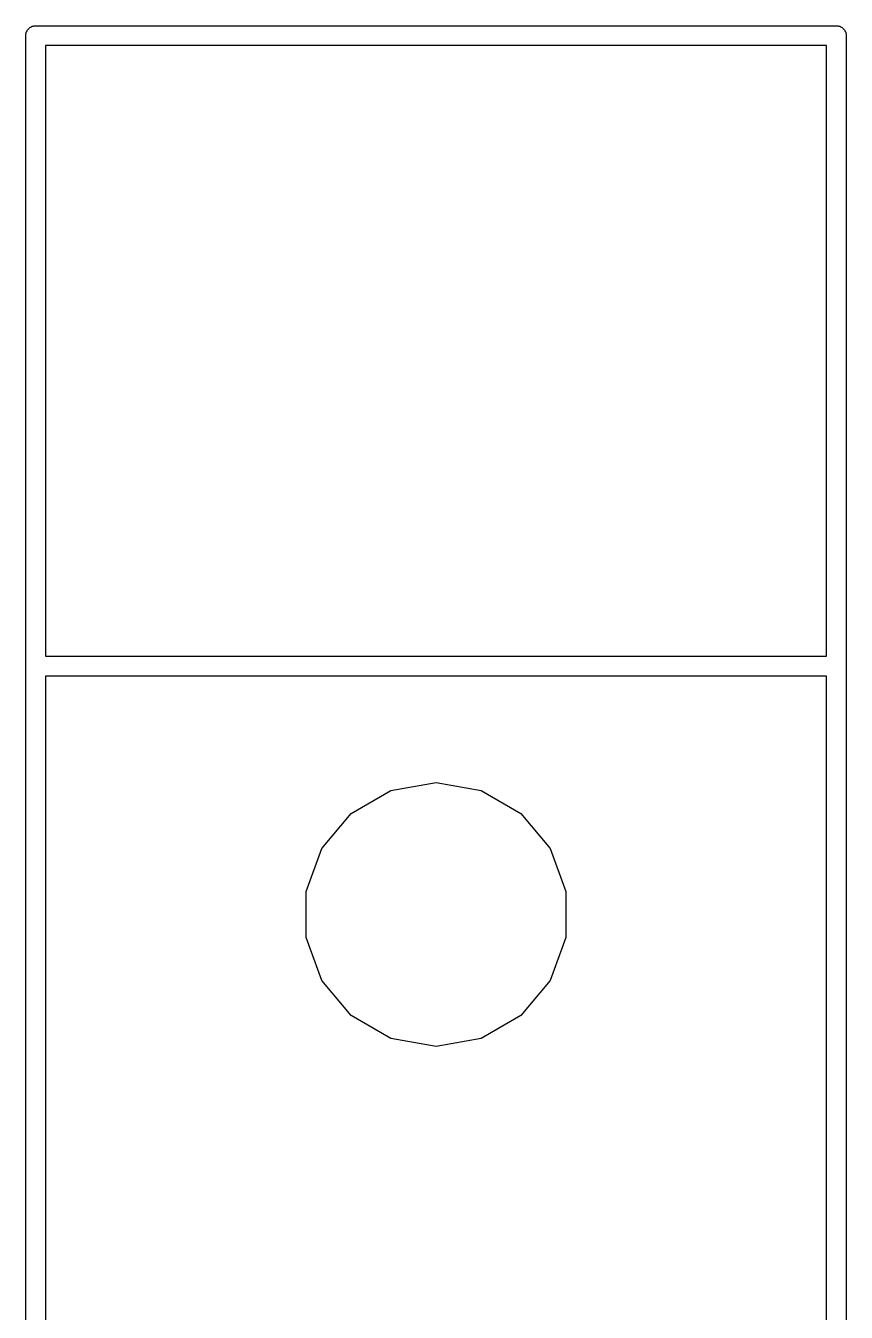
# Model space of a CAD drawing. Extents: x -2.2 to 75.9, y -81.1 to 9.2.
# Drawn here: x -0.25 to 12.25, y -10.44 to 9.15 of the extents above; entities that cross this region are included whole.
import ezdxf

# ---------------------------------------------------------------- set-up
doc = ezdxf.new("R2010")
doc.units = 0
doc.header["$MEASUREMENT"] = 0
doc.layers.add('BLACK', color=7, linetype='CONTINUOUS')

msp = doc.modelspace()

# ---------------------------------------------------------------- linework, layer by layer
at = {"layer": 'Black'}
for p, q in [((-0.25, 9), (-0.24772, 9.01292)), ((-0.24772, 9.02605), (-0.24323, 9.03838)), ((-0.24772, 9.01292), (-0.24772, 9.02605)), ((-0.24323, 9.03838), (-0.24095, 9.0513)), ((-0.24095, 9.0513), (-0.23439, 9.06267)), ((-0.23439, 9.06267), (-0.2299, 9.075)), ((-0.2299, 9.075), (-0.22147, 9.08505)), ((-0.22147, 9.08505), (-0.21491, 9.09642)), ((-0.21491, 9.09642), (-0.20485, 9.10485)), ((-0.20485, 9.10485), (-0.19642, 9.11491)), ((-0.19642, 9.11491), (-0.18505, 9.12147)), ((-0.18505, 9.12147), (-0.175, 9.1299)), ((-0.175, 9.1299), (-0.16267, 9.13439)), ((-0.16267, 9.13439), (-0.1513, 9.14095)), ((-0.1513, 9.14095), (-0.13838, 9.14323)), ((-0.13838, 9.14323), (-0.12605, 9.14772)), ((-0.12605, 9.14772), (-0.11292, 9.14772)), ((-0.11292, 9.14772), (-0.1, 9.15)), ((-0.1, 9.15), (12.1, 9.15)), ((12.1, 9.15), (12.1129, 9.14772)), ((12.1129, 9.14772), (12.126, 9.14772)), ((12.126, 9.14772), (12.1384, 9.14323)), ((12.1384, 9.14323), (12.1513, 9.14095)), ((12.1513, 9.14095), (12.1627, 9.13439)), ((12.1627, 9.13439), (12.175, 9.1299)), ((12.175, 9.1299), (12.1851, 9.12147)), ((12.1851, 9.12147), (12.1964, 9.11491)), ((12.1964, 9.11491), (12.2049, 9.10485)), ((12.2049, 9.10485), (12.2149, 9.09642)), ((12.2149, 9.09642), (12.2215, 9.08505)), ((12.2215, 9.08505), (12.2299, 9.075)), ((12.2299, 9.075), (12.2344, 9.06267)), ((12.2344, 9.06267), (12.241, 9.0513)), ((12.241, 9.0513), (12.2432, 9.03838)), ((12.2432, 9.03838), (12.2477, 9.02605)), ((12.2477, 9.02605), (12.2477, 9.01292)), ((12.2477, 9.01292), (12.25, 9)), ((-0.25, -17.9), (-0.25, 9)), ((0.05, 8.85), (0.05, -0.45)), ((11.95, 8.85), (0.05, 8.85)), ((11.95, -0.45), (11.95, 8.85)), ((12.25, 9), (12.25, -17.9)), ((0.05, -0.45), (11.95, -0.45)), ((0.05, -0.75), (0.05, -17.75)), ((11.95, -0.75), (0.05, -0.75)), ((11.95, -17.75), (11.95, -0.75)), ((4.70951, -2.84206), (5.31335, -2.49344)), ((5.31335, -2.49344), (6, -2.37236)), ((6, -2.37236), (6.68665, -2.49344)), ((6.68665, -2.49344), (7.29049, -2.84206)), ((4.26133, -3.37618), (4.70951, -2.84206)), ((7.29049, -2.84206), (7.73867, -3.37618)), ((4.02286, -4.03138), (4.26133, -3.37618)), ((7.73867, -3.37618), (7.97714, -4.03138)), ((4.02286, -4.72862), (4.02286, -4.03138)), ((7.97714, -4.03138), (7.97714, -4.72862)), ((4.26133, -5.38382), (4.02286, -4.72862)), ((7.97714, -4.72862), (7.73867, -5.38382)), ((4.70951, -5.91794), (4.26133, -5.38382)), ((7.73867, -5.38382), (7.29049, -5.91794)), ((5.31335, -6.26656), (4.70951, -5.91794)), ((7.29049, -5.91794), (6.68665, -6.26656)), ((6, -6.38764), (5.31335, -6.26656)), ((6.68665, -6.26656), (6, -6.38764))]:
    msp.add_line(p, q, dxfattribs=at)

doc.saveas('drawing.dxf')
